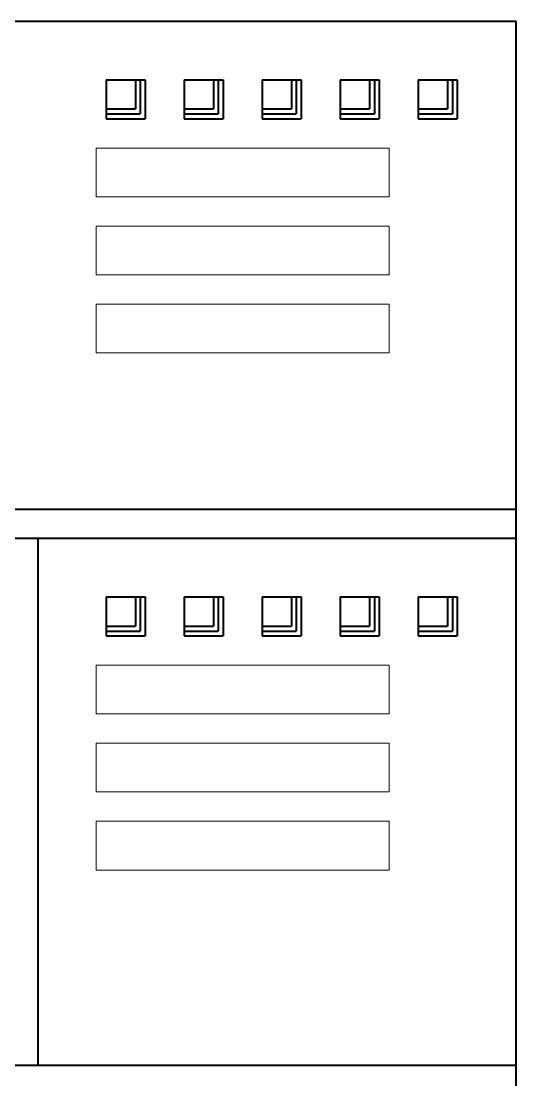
# Model space of a CAD drawing. Header units: inches. Extents: x -114 to 163, y -251 to 267.
# Drawn here: x 106.24 to 108.78, y 53.38 to 58.8 of the extents above; entities that cross this region are included whole.
import ezdxf

# ---------------------------------------------------------------- set-up
doc = ezdxf.new("R2010")
doc.units = ezdxf.units.IN
doc.header["$MEASUREMENT"] = 0
doc.layers.add('DOOR WINDOW 1 75', color=7, linetype='Continuous', lineweight=9, true_color=0x666666)
doc.layers.add('WALL 1 75', color=250, linetype='Continuous', lineweight=40)

msp = doc.modelspace()

# ---------------------------------------------------------------- linework, layer by layer
at = {"layer": 'DOOR WINDOW 1 75'}
for p, q in [((106.6278, 58.1546), (108.1278, 58.1546)), ((106.6278, 58.1546), (106.6278, 57.9046)), ((108.1278, 58.1546), (108.1278, 57.9046)), ((106.6278, 57.9046), (108.1278, 57.9046)), ((106.6278, 57.7546), (108.1278, 57.7546)), ((106.6278, 57.7546), (106.6278, 57.5046)), ((108.1278, 57.7546), (108.1278, 57.5046)), ((106.6278, 57.5046), (108.1278, 57.5046)), ((106.6278, 57.3546), (108.1278, 57.3546)), ((106.6278, 57.3546), (106.6278, 57.1046)), ((108.1278, 57.3546), (108.1278, 57.1046)), ((106.6278, 57.1046), (108.1278, 57.1046)), ((106.6278, 55.5046), (108.1278, 55.5046)), ((106.6278, 55.5046), (106.6278, 55.2546)), ((108.1278, 55.5046), (108.1278, 55.2546)), ((106.6278, 55.2546), (108.1278, 55.2546)), ((106.6278, 55.1046), (108.1278, 55.1046)), ((106.6278, 55.1046), (106.6278, 54.8546)), ((108.1278, 55.1046), (108.1278, 54.8546)), ((106.6278, 54.8546), (108.1278, 54.8546)), ((106.6278, 54.7046), (108.1278, 54.7046)), ((106.6278, 54.7046), (106.6278, 54.4546)), ((108.1278, 54.7046), (108.1278, 54.4546)), ((106.6278, 54.4546), (108.1278, 54.4546))]:
    msp.add_line(p, q, dxfattribs=at)
at = {"layer": 'WALL 1 75'}
for p, q in [((106.1778, 58.8046), (108.7778, 58.8046)), ((108.7778, 58.8046), (108.7778, 50.4546)), ((106.6778, 58.5046), (106.8778, 58.5046)), ((106.6778, 58.5046), (106.6778, 58.3046)), ((106.8278, 58.5046), (106.8278, 58.3546)), ((106.8528, 58.5046), (106.8528, 58.3296)), ((106.8778, 58.5046), (106.8778, 58.3046)), ((107.0778, 58.5046), (107.2778, 58.5046)), ((107.0778, 58.5046), (107.0778, 58.3046)), ((107.2278, 58.5046), (107.2278, 58.3546)), ((107.2528, 58.5046), (107.2528, 58.3296)), ((107.2778, 58.5046), (107.2778, 58.3046)), ((107.4778, 58.5046), (107.6778, 58.5046)), ((107.4778, 58.5046), (107.4778, 58.3046)), ((107.6278, 58.5046), (107.6278, 58.3546)), ((107.6528, 58.5046), (107.6528, 58.3296)), ((107.6778, 58.5046), (107.6778, 58.3046)), ((107.8778, 58.5046), (108.0778, 58.5046)), ((107.8778, 58.5046), (107.8778, 58.3046)), ((108.0278, 58.5046), (108.0278, 58.3546)), ((108.0528, 58.5046), (108.0528, 58.3296)), ((108.0778, 58.5046), (108.0778, 58.3046)), ((108.2778, 58.5046), (108.4778, 58.5046)), ((108.2778, 58.5046), (108.2778, 58.3046)), ((108.4278, 58.5046), (108.4278, 58.3546)), ((108.4528, 58.5046), (108.4528, 58.3296)), ((108.4778, 58.5046), (108.4778, 58.3046)), ((106.6778, 58.3546), (106.8278, 58.3546)), ((106.6778, 58.3296), (106.8528, 58.3296)), ((107.0778, 58.3546), (107.2278, 58.3546)), ((107.0778, 58.3296), (107.2528, 58.3296)), ((107.4778, 58.3546), (107.6278, 58.3546)), ((107.4778, 58.3296), (107.6528, 58.3296)), ((107.8778, 58.3546), (108.0278, 58.3546)), ((107.8778, 58.3296), (108.0528, 58.3296)), ((108.2778, 58.3546), (108.4278, 58.3546)), ((108.2778, 58.3296), (108.4528, 58.3296)), ((106.6778, 58.3046), (106.8778, 58.3046)), ((107.0778, 58.3046), (107.2778, 58.3046)), ((107.4778, 58.3046), (107.6778, 58.3046)), ((107.8778, 58.3046), (108.0778, 58.3046)), ((108.2778, 58.3046), (108.4778, 58.3046)), ((97.0378, 56.3046), (108.7778, 56.3046)), ((97.0378, 56.1546), (108.7778, 56.1546)), ((106.3278, 56.1546), (106.3278, 53.4546)), ((106.6778, 55.8546), (106.8778, 55.8546)), ((106.6778, 55.8546), (106.6778, 55.6546)), ((106.8278, 55.8546), (106.8278, 55.7046)), ((106.8528, 55.8546), (106.8528, 55.6796)), ((106.8778, 55.8546), (106.8778, 55.6546)), ((107.0778, 55.8546), (107.2778, 55.8546)), ((107.0778, 55.8546), (107.0778, 55.6546)), ((107.2278, 55.8546), (107.2278, 55.7046)), ((107.2528, 55.8546), (107.2528, 55.6796)), ((107.2778, 55.8546), (107.2778, 55.6546)), ((107.4778, 55.8546), (107.6778, 55.8546)), ((107.4778, 55.8546), (107.4778, 55.6546)), ((107.6278, 55.8546), (107.6278, 55.7046)), ((107.6528, 55.8546), (107.6528, 55.6796)), ((107.6778, 55.8546), (107.6778, 55.6546)), ((107.8778, 55.8546), (108.0778, 55.8546)), ((107.8778, 55.8546), (107.8778, 55.6546)), ((108.0278, 55.8546), (108.0278, 55.7046)), ((108.0528, 55.8546), (108.0528, 55.6796)), ((108.0778, 55.8546), (108.0778, 55.6546)), ((108.2778, 55.8546), (108.4778, 55.8546)), ((108.2778, 55.8546), (108.2778, 55.6546)), ((108.4278, 55.8546), (108.4278, 55.7046)), ((108.4528, 55.8546), (108.4528, 55.6796)), ((108.4778, 55.8546), (108.4778, 55.6546)), ((106.6778, 55.7046), (106.8278, 55.7046)), ((106.6778, 55.6796), (106.8528, 55.6796)), ((107.0778, 55.7046), (107.2278, 55.7046)), ((107.0778, 55.6796), (107.2528, 55.6796)), ((107.4778, 55.7046), (107.6278, 55.7046)), ((107.4778, 55.6796), (107.6528, 55.6796)), ((107.8778, 55.7046), (108.0278, 55.7046)), ((107.8778, 55.6796), (108.0528, 55.6796)), ((108.2778, 55.7046), (108.4278, 55.7046)), ((108.2778, 55.6796), (108.4528, 55.6796)), ((106.6778, 55.6546), (106.8778, 55.6546)), ((107.0778, 55.6546), (107.2778, 55.6546)), ((107.4778, 55.6546), (107.6778, 55.6546)), ((107.8778, 55.6546), (108.0778, 55.6546)), ((108.2778, 55.6546), (108.4778, 55.6546)), ((97.0378, 53.4546), (108.7778, 53.4546))]:
    msp.add_line(p, q, dxfattribs=at)

doc.saveas('drawing.dxf')
